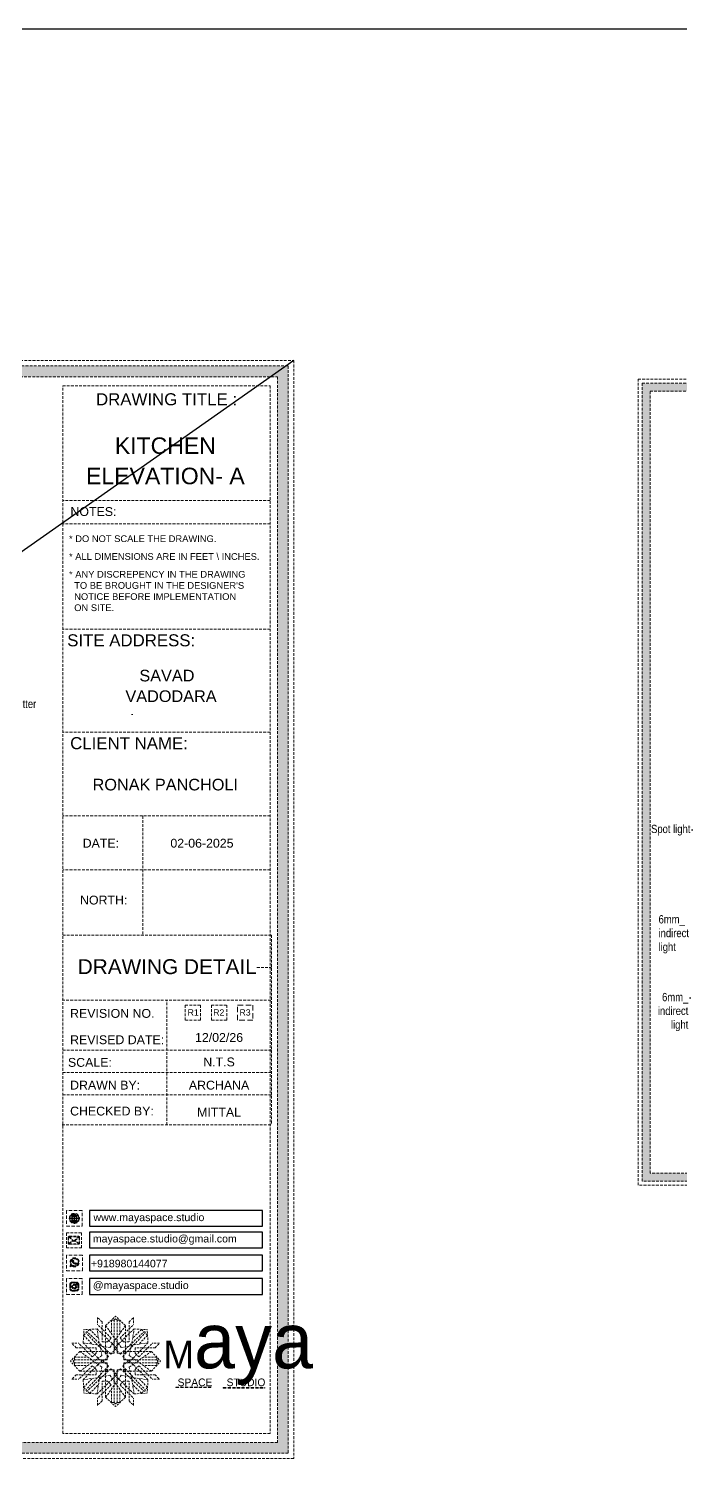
# Model space of a CAD drawing. Header units: millimetres. Extents: x 56222 to 3066687, y -650199 to -121287.
# Drawn here: x 140287 to 140524, y -185494 to -184967 of the extents above; entities that cross this region are included whole.
import ezdxf
from ezdxf import colors
from ezdxf.entities.mleader import LeaderData, LeaderLine
from ezdxf.enums import TextEntityAlignment as Align
from ezdxf.math import Vec2, Vec3

# ---------------------------------------------------------------- set-up
doc = ezdxf.new("R2010")
doc.units = ezdxf.units.MM
doc.header["$MEASUREMENT"] = 0
doc.linetypes.add('DASHEDX2', pattern=[1.5, 1, -0.5])
for name, color, linetype, lineweight in [('Dimension', 10, 'DASHEDX2', 20), ('FUR1', 22, 'Continuous', 0), ('FURNITURE', 32, 'Continuous', 9), ('NAME PLATE', 7, 'Continuous', 25), ('Text', 7, 'Continuous', 15), ('XX~SLAB ( BEAM )~ ( DIM )', 7, 'Continuous', 9)]:
    doc.layers.add(name, color=color, linetype=linetype, lineweight=lineweight)
doc.styles.add('Arial', font='arial.ttf')
doc.styles.get("Standard").update_dxf_attribs({"font": 'arial.ttf', "height": 6})
doc.styles.add('style4', font='ARIALN.TTF')

# ---------------------------------------------------------------- blocks, each defined once
blk = doc.blocks.new('FSFSF')
at = {"color": 42, "lineweight": 5, "true_color": 0xe0ac11}
for p, q in [((28593.19, 131.45), (28593.54, 137.71)), ((28599.8, 138.06), (28593.54, 137.71)), ((28596.24, 137.86), (28595.12, 136.69)), ((28596.24, 137.86), (28600.47, 133.65)), ((28601.03, 130), (28599.8, 138.06)), ((28599.8, 138.05), (28608.58, 129.56)), ((28600.03, 143.51), (28600.03, 140.16)), ((28602.15, 141.41), (28600.03, 143.51)), ((28606.47, 133.76), (28600.03, 140.16)), ((28602.15, 141.41), (28602.15, 131.95)), ((28603.86, 139.69), (28608.58, 144.08)), ((28603.86, 126.58), (28603.86, 139.69)), ((28603.86, 139.69), (28608.58, 133.02)), ((28607.9, 142.22), (28606.58, 142.22)), ((28606.58, 142.22), (28606.58, 135.84)), ((28607.9, 142.22), (28608.58, 142.85)), ((28607.9, 142.22), (28607.9, 126.58)), ((28613.31, 139.69), (28608.58, 144.08)), ((28609.27, 142.22), (28608.59, 142.85)), ((28613.31, 139.69), (28608.59, 133.02)), ((28617.37, 138.05), (28608.59, 129.56)), ((28609.27, 142.22), (28609.27, 126.58)), ((28609.27, 142.22), (28610.59, 142.22)), ((28610.59, 142.22), (28610.59, 135.84)), ((28610.7, 133.76), (28617.14, 140.16)), ((28613.31, 126.58), (28613.31, 139.69)), ((28615.02, 141.41), (28617.14, 143.51)), ((28615.02, 141.41), (28615.02, 131.95)), ((28616.14, 130), (28617.37, 138.06)), ((28620.93, 137.86), (28616.7, 133.65)), ((28617.14, 143.51), (28617.14, 140.16)), ((28617.37, 138.06), (28623.63, 137.71)), ((28620.93, 137.86), (28622.05, 136.69)), ((28624, 131.45), (28623.65, 137.71)), ((28587.73, 131.22), (28591.08, 131.22)), ((28589.84, 129.1), (28587.73, 131.22)), ((28597.49, 124.78), (28591.08, 131.22)), ((28593.19, 131.45), (28601.69, 122.67)), ((28601.25, 130.22), (28593.19, 131.45)), ((28593.39, 135), (28594.56, 136.12)), ((28593.39, 135), (28597.6, 130.78)), ((28595.12, 136.69), (28594.53, 136.69)), ((28594.56, 136.12), (28594.56, 136.71)), ((28605.17, 124.98), (28594.56, 136.12)), ((28606.27, 126.08), (28595.12, 136.69)), ((28604.75, 131.95), (28602.15, 131.95)), ((28606.47, 133.76), (28604.75, 131.95)), ((28605.86, 129.18), (28608.58, 133.02)), ((28611.31, 129.18), (28608.59, 133.02)), ((28610.7, 133.76), (28612.42, 131.95)), ((28610.9, 126.08), (28622.05, 136.69)), ((28612.02, 124.98), (28622.62, 136.12)), ((28612.42, 131.95), (28615.02, 131.95)), ((28623.99, 131.45), (28615.5, 122.67)), ((28615.94, 130.22), (28624, 131.45)), ((28623.8, 135), (28619.59, 130.78)), ((28619.7, 124.78), (28626.1, 131.22)), ((28622.05, 136.69), (28622.64, 136.69)), ((28622.62, 136.12), (28622.62, 136.71)), ((28623.8, 135), (28622.62, 136.12)), ((28629.45, 131.22), (28626.1, 131.22)), ((28627.34, 129.1), (28629.45, 131.22)), ((28591.56, 127.39), (28587.17, 122.66)), ((28589.03, 123.35), (28589.03, 124.67)), ((28589.03, 124.67), (28595.4, 124.67)), ((28589.84, 129.1), (28599.29, 129.1)), ((28604.66, 127.39), (28591.56, 127.39)), ((28591.56, 127.39), (28598.23, 122.67)), ((28597.49, 124.78), (28599.29, 126.5)), ((28602.07, 125.39), (28598.23, 122.67)), ((28599.29, 126.5), (28599.29, 129.1)), ((28605.86, 129.18), (28601.03, 130)), ((28602.07, 125.39), (28601.25, 130.22)), ((28605.17, 124.98), (28602.97, 122.67)), ((28603.68, 126.54), (28603.68, 127.39)), ((28604.66, 126.54), (28603.68, 126.54)), ((28604.71, 127.57), (28603.86, 127.57)), ((28607.9, 126.58), (28603.86, 126.58)), ((28604.66, 123.35), (28604.66, 127.39)), ((28604.7, 126.58), (28604.71, 127.57)), ((28606.27, 126.08), (28608.58, 128.27)), ((28607.9, 128.92), (28608.58, 129.56)), ((28607.9, 128.92), (28608.58, 128.27)), ((28609.27, 128.92), (28608.59, 129.56)), ((28609.27, 128.92), (28608.59, 128.27)), ((28610.9, 126.08), (28608.59, 128.27)), ((28609.27, 126.58), (28613.31, 126.58)), ((28611.31, 129.18), (28616.14, 130)), ((28612.02, 124.98), (28614.21, 122.67)), ((28612.46, 126.58), (28612.46, 127.57)), ((28612.46, 127.57), (28613.31, 127.57)), ((28612.52, 123.35), (28612.52, 127.39)), ((28612.52, 127.39), (28625.63, 127.39)), ((28612.52, 126.54), (28613.51, 126.54)), ((28613.51, 126.54), (28613.51, 127.39)), ((28615.12, 125.39), (28615.94, 130.22)), ((28615.12, 125.39), (28618.96, 122.67)), ((28627.34, 129.1), (28617.89, 129.1)), ((28617.89, 126.5), (28617.89, 129.1)), ((28619.7, 124.78), (28617.89, 126.5)), ((28625.63, 127.39), (28618.96, 122.67)), ((28628.16, 124.67), (28621.78, 124.67)), ((28625.63, 127.39), (28630.02, 122.66)), ((28628.16, 123.35), (28628.16, 124.67)), ((28591.56, 117.94), (28587.17, 122.66)), ((28589.03, 123.35), (28588.4, 122.67)), ((28589.03, 121.98), (28588.4, 122.65)), ((28589.03, 123.35), (28604.66, 123.35)), ((28589.03, 121.98), (28604.66, 121.98)), ((28589.03, 121.98), (28589.03, 120.66)), ((28589.03, 120.66), (28595.4, 120.66)), ((28597.49, 120.54), (28591.08, 114.11)), ((28591.56, 117.94), (28598.23, 122.65)), ((28604.66, 117.94), (28591.56, 117.94)), ((28593.19, 113.88), (28601.69, 122.65)), ((28605.17, 120.35), (28594.56, 109.2)), ((28606.27, 119.15), (28595.12, 108.54)), ((28597.49, 120.54), (28599.29, 118.83)), ((28602.07, 119.94), (28598.23, 122.65)), ((28599.29, 118.83), (28599.29, 116.23)), ((28602.07, 119.94), (28601.25, 115.1)), ((28602.33, 123.35), (28601.69, 122.67)), ((28602.33, 121.98), (28601.69, 122.65)), ((28602.33, 123.35), (28602.97, 122.67)), ((28602.33, 121.98), (28602.97, 122.65)), ((28605.17, 120.35), (28602.97, 122.65)), ((28604.66, 118.78), (28603.68, 118.78)), ((28603.68, 118.78), (28603.68, 117.94)), ((28607.9, 118.65), (28603.86, 118.65)), ((28603.86, 118.65), (28603.86, 105.54)), ((28604.71, 117.66), (28603.86, 117.66)), ((28604.66, 121.98), (28604.66, 117.94)), ((28604.7, 118.65), (28604.71, 117.66)), ((28606.27, 119.15), (28608.58, 116.96)), ((28607.9, 103.01), (28607.9, 118.65)), ((28610.9, 119.15), (28608.59, 116.96)), ((28609.27, 118.65), (28613.31, 118.65)), ((28609.27, 103.01), (28609.27, 118.65)), ((28610.9, 119.15), (28622.05, 108.54)), ((28612.02, 120.35), (28614.21, 122.65)), ((28612.02, 120.35), (28622.62, 109.2)), ((28612.46, 118.65), (28612.46, 117.66)), ((28612.46, 117.66), (28613.31, 117.66)), ((28628.16, 123.35), (28612.52, 123.35)), ((28612.52, 121.98), (28612.52, 117.94)), ((28628.16, 121.98), (28612.52, 121.98)), ((28612.52, 118.78), (28613.51, 118.78)), ((28612.52, 117.94), (28625.63, 117.94)), ((28613.31, 118.65), (28613.31, 105.54)), ((28613.51, 118.78), (28613.51, 117.94)), ((28614.85, 123.35), (28614.21, 122.67)), ((28614.85, 121.98), (28614.21, 122.65)), ((28614.85, 123.35), (28615.5, 122.67)), ((28614.85, 121.98), (28615.5, 122.65)), ((28615.12, 119.94), (28618.96, 122.65)), ((28615.12, 119.94), (28615.94, 115.1)), ((28623.99, 113.88), (28615.5, 122.65)), ((28619.7, 120.54), (28617.89, 118.83)), ((28617.89, 118.83), (28617.89, 116.23)), ((28625.63, 117.94), (28618.96, 122.65)), ((28619.7, 120.54), (28626.1, 114.11)), ((28628.16, 120.66), (28621.78, 120.66)), ((28625.63, 117.94), (28630.02, 122.66)), ((28628.16, 123.35), (28628.78, 122.67)), ((28628.16, 121.98), (28628.78, 122.65)), ((28628.16, 121.98), (28628.16, 120.66)), ((28589.84, 116.23), (28587.73, 114.11)), ((28587.73, 114.11), (28591.08, 114.11)), ((28589.84, 116.23), (28599.29, 116.23)), ((28601.25, 115.1), (28593.19, 113.87)), ((28593.19, 113.87), (28593.54, 107.62)), ((28593.39, 110.32), (28597.6, 114.55)), ((28593.39, 110.32), (28594.56, 109.2)), ((28596.24, 107.37), (28600.47, 111.58)), ((28599.8, 107.17), (28608.58, 115.67)), ((28601.03, 115.23), (28599.8, 107.17)), ((28606.47, 111.47), (28600.03, 105.07)), ((28605.86, 116.05), (28601.03, 115.23)), ((28602.15, 103.82), (28602.15, 113.27)), ((28604.75, 113.27), (28602.15, 113.27)), ((28603.86, 105.54), (28608.58, 112.21)), ((28606.47, 111.47), (28604.75, 113.27)), ((28605.86, 116.05), (28608.58, 112.21)), ((28607.9, 116.31), (28608.58, 116.96)), ((28607.9, 116.31), (28608.58, 115.67)), ((28609.27, 116.31), (28608.59, 116.96)), ((28609.27, 116.31), (28608.59, 115.67)), ((28611.31, 116.05), (28608.59, 112.21)), ((28617.37, 107.17), (28608.59, 115.67)), ((28613.31, 105.54), (28608.59, 112.21)), ((28610.7, 111.47), (28612.42, 113.27)), ((28610.7, 111.47), (28617.14, 105.07)), ((28611.31, 116.05), (28616.14, 115.23)), ((28612.42, 113.27), (28615.02, 113.27)), ((28615.02, 103.82), (28615.02, 113.27)), ((28615.94, 115.1), (28624, 113.87)), ((28616.14, 115.23), (28617.37, 107.17)), ((28620.93, 107.37), (28616.7, 111.58)), ((28627.34, 116.23), (28617.89, 116.23)), ((28623.8, 110.32), (28619.59, 114.55)), ((28623.8, 110.32), (28622.62, 109.2)), ((28624, 113.87), (28623.65, 107.62)), ((28629.45, 114.11), (28626.1, 114.11)), ((28627.34, 116.23), (28629.45, 114.11)), ((28599.8, 107.17), (28593.54, 107.52)), ((28595.12, 108.54), (28594.53, 108.54)), ((28594.56, 109.2), (28594.56, 108.61)), ((28596.24, 107.37), (28595.12, 108.54)), ((28600.03, 101.71), (28600.03, 105.07)), ((28602.15, 103.82), (28600.03, 101.71)), ((28603.86, 105.54), (28608.58, 101.15)), ((28606.58, 103.01), (28606.58, 109.38)), ((28613.31, 105.54), (28608.58, 101.15)), ((28610.59, 103.01), (28610.59, 109.38)), ((28615.02, 103.82), (28617.14, 101.71)), ((28617.14, 101.71), (28617.14, 105.07)), ((28617.37, 107.17), (28623.63, 107.52)), ((28620.93, 107.37), (28622.05, 108.54)), ((28622.05, 108.54), (28622.64, 108.54)), ((28622.62, 109.2), (28622.62, 108.61)), ((28607.9, 103.01), (28606.58, 103.01)), ((28607.9, 103.01), (28608.58, 102.38)), ((28609.27, 103.01), (28608.59, 102.38)), ((28609.27, 103.01), (28610.59, 103.01))]:
    blk.add_line(p, q, dxfattribs=at)
blk = doc.blocks.new('hgwg')
at = {"layer": 'Dimension', "true_color": 0xd39e00}
h = blk.add_hatch(color=42, dxfattribs=at)
h.dxf.hatch_style = 1
h.paths.add_polyline_path([(27505.71, 45.05), (27494.27, 45.05), (27494.27, 44.9), (27505.71, 44.9)])
h = blk.add_hatch(color=42, dxfattribs=at)
h.dxf.hatch_style = 1
h.paths.add_polyline_path([(27523.3, 44.9), (27509.68, 44.9), (27509.68, 44.75), (27523.3, 44.75)])
at = {"layer": 'Dimension', "color": 42, "true_color": 0xd39e00}
for p, q in [((27494.27, 45.05), (27505.71, 45.05)), ((27494.27, 44.9), (27494.27, 45.05)), ((27494.27, 44.9), (27505.71, 44.9)), ((27505.71, 45.05), (27505.71, 44.9)), ((27509.68, 44.9), (27523.3, 44.9)), ((27509.68, 44.9), (27509.68, 44.75)), ((27509.68, 44.75), (27523.3, 44.75)), ((27523.3, 44.75), (27523.3, 44.9))]:
    blk.add_line(p, q, dxfattribs=at)
at = {"layer": 'Dimension', "color": 42, "true_color": 0xd39e00, "attachment_point": 1}
for s, width, insert, char_height in [('{\\fCinzel|b0|i0|c0|p2;\\H1.5x;M\\fAmsterdam One|b0|i0|c0|p2;\\H2x;aya}', 85.3277, (27490.17, 69.17), 6), ('{\\fCinzel|b0|i0|c0|p0;SPACE     STUDIO}', 66.129, (27494.83, 47.86), 2.5)]:
    blk.add_mtext_dynamic_manual_height_columns(s, width=width, gutter_width=30, heights=[0], dxfattribs=dict(at, insert=insert, char_height=char_height))
blk = doc.blocks.new('aggerg')
at = {"layer": 'Dimension', "color": 42, "true_color": 0xd39e00}
blk.add_lwpolyline([(-1.41, 1.41), (1.41, 1.41), (1.41, -1.41), (-1.41, -1.41)], close=True, dxfattribs=at)
at = {"layer": 'NAME PLATE', "lineweight": 0, "insert": (-0.03, 0.62), "char_height": 1.151, "width": 2.2458, "attachment_point": 2, "style": 'Arial'}
blk.add_mtext('R3', dxfattribs=at)
blk = doc.blocks.new('QEGW4TG')
at = {"layer": 'Dimension', "true_color": 0x000000}
h = blk.add_hatch(color=18, dxfattribs=at)
h.dxf.hatch_style = 1
h.paths.add_polyline_path([(2.69, 1.93, 0.170513), (2.95, 1.97, 0.190337), (3.11, 2.18, 0.316231), (3.07, 2.28), (2.79, 2.37, 0.273721), (2.69, 2.34, 0.040749), (2.63, 2.27, -0.441282), (2.53, 2.25, -0.11828), (2.06, 2.64, -0.441282), (2.07, 2.74, 0.040749), (2.13, 2.81, 0.290083), (2.14, 2.92), (2.01, 3.18, 0.316231), (1.91, 3.2, 0.190337), (1.73, 3, 0.170513), (1.72, 2.74, 0.252784)], flags=0)
h.paths.add_polyline_path([(1.19, 1.98), (1.03, 1.3, 0.550912), (1.11, 1.23), (1.75, 1.39, 6.344125)])
h.paths.add_polyline_path([(1.81, 1.7), (1.4, 1.6), (1.5, 2.03, -9.071339)], flags=16)
h.paths.add_polyline_path([(3.11, 2.16, -0.17811), (2.95, 1.97, -0.170513), (2.69, 1.93, -0.252784), (1.72, 2.74, -0.170513), (1.73, 3, -0.17811), (1.89, 3.19, -0.370089), (2.01, 3.18), (2.14, 2.92, -0.307185), (2.13, 2.8, -0.041087), (2.06, 2.73, 0.321676), (2.05, 2.65, 0.126524), (2.55, 2.24, 0.312216), (2.62, 2.26, -0.041087), (2.68, 2.34, -0.290673), (2.79, 2.37), (3.07, 2.28, -0.370089)], flags=0)
h = blk.add_hatch(color=18, dxfattribs=at)
h.dxf.hatch_style = 1
h.paths.add_polyline_path([(2.79, 2.37, 0.273721), (2.69, 2.34, 0.040749), (2.63, 2.27, -0.441282), (2.53, 2.25, -0.11828), (2.06, 2.64, -0.441282), (2.07, 2.74, 0.040749), (2.13, 2.81, 0.290083), (2.14, 2.92), (2.01, 3.18, 0.316231), (1.91, 3.2, 0.190337), (1.73, 3, 0.170513), (1.72, 2.74, 0.252784), (2.69, 1.93, 0.170513), (2.95, 1.97, 0.190337), (3.11, 2.18, 0.316231), (3.07, 2.28)])
for p, q in [((1.19, 1.98), (1.03, 1.3)), ((1.1, 1.23), (1.75, 1.39)), ((1.5, 2.03), (1.4, 1.6)), ((1.4, 1.6), (1.81, 1.7)), ((2.01, 3.18), (2.14, 2.92)), ((3.07, 2.28), (2.8, 2.36))]:
    blk.add_line(p, q)
blk.add_lwpolyline([(0, 0), (4.68, 0), (4.68, 4.68), (0, 4.68)], close=True)
for centre, radius, start, end in [((1.09, 1.29), 0.0598, 164.8483, 282.1458), ((2.39, 2.56), 1.34, 241.4727, 205.6422), ((2.39, 2.56), 1.04, 235.9962, 210.8333), ((2.09, 2.87), 0.39, 159.7007, 198.4072), ((2.96, 3.23), 1.33, 201.4218, 258.1669), ((2.07, 2.87), 0.364, 118.9685, 159.3648), ((1.94, 3.12), 0.0896, 41.8985, 123.1344), ((2.11, 2.68), 0.066, 135.9932, 224.8892), ((1.67, 3.16), 0.586, 312.4617, 321.8728), ((3.12, 3.42), 1.31, 216.5455, 243.5279), ((2.05, 2.87), 0.104, 320.3924, 28.6971), ((2.57, 2.3), 0.066, 234.2482, 323.1441), ((3.11, 1.94), 0.586, 137.2645, 146.6756), ((2.76, 2.27), 0.104, 70.4402, 138.745), ((2.75, 2.31), 0.39, 260.7301, 299.4366), ((2.76, 2.29), 0.364, 299.7725, 340.1688), ((3.03, 2.2), 0.0896, 336.0029, 57.2388)]:
    blk.add_arc(centre, radius, start, end)
blk = doc.blocks.new('ASGERG')
at = {"layer": 'Dimension', "true_color": 0x000000}
h = blk.add_hatch(color=18, dxfattribs=at)
h.dxf.hatch_style = 1
h.paths.add_polyline_path([(0.99, 1.7, 0.353872), (1.69, 1.03), (2.96, 1.03, 0.353872), (3.66, 1.7), (3.66, 2.99, 0.353872), (2.96, 3.67), (1.69, 3.67, 0.353872), (0.99, 2.99)])
h.paths.add_polyline_path([(1.27, 2.97, -0.353872), (1.72, 3.4), (2.94, 3.4, -0.353872), (3.38, 2.97), (3.38, 1.72, -0.353872), (2.94, 1.3), (1.72, 1.3, -0.353872), (1.27, 1.72)], flags=16)
h.paths.add_polyline_path([(3.02, 2.35, -1), (1.64, 2.35, -1)], flags=0)
h.paths.add_polyline_path([(2.74, 2.35, -1), (1.92, 2.35, -1)], flags=0)
h.paths.add_polyline_path([(2.86, 3.02, -1), (3.19, 3.02, -1)], flags=0)
h.paths.add_polyline_path([(1.64, 2.35, 1), (3.02, 2.35, 1)], flags=0)
h = blk.add_hatch(color=18, dxfattribs=at)
h.dxf.hatch_style = 1
h.paths.add_polyline_path([(1.64, 2.35, 1), (3.02, 2.35, 1)])
h.paths.add_polyline_path([(2.74, 2.35, -1), (1.92, 2.35, -1)], flags=16)
h = blk.add_hatch(color=18, dxfattribs=at)
h.dxf.hatch_style = 1
h.paths.add_polyline_path([(3.19, 3.02, 1), (2.86, 3.02, 1)])
for p, q in [((0.99, 2.99), (0.99, 1.7)), ((1.27, 2.97), (1.27, 1.72)), ((1.69, 3.67), (2.96, 3.67)), ((1.69, 1.03), (2.96, 1.03)), ((2.94, 3.4), (1.72, 3.4)), ((2.94, 1.3), (1.72, 1.3)), ((3.38, 2.97), (3.38, 1.72)), ((3.66, 2.99), (3.66, 1.7))]:
    blk.add_line(p, q)
blk.add_lwpolyline([(0, 0), (4.68, 0), (4.68, 4.68), (0, 4.68)], close=True)
for centre, radius in [((2.33, 2.35), 0.694), ((2.33, 2.35), 0.414), ((3.02, 3.02), 0.168)]:
    blk.add_circle(centre, radius)
for centre, radius, start, end in [((1.76, 2.89), 0.778, 94.8631, 172.8127), ((1.76, 1.8), 0.778, 187.1873, 265.1369), ((1.76, 2.91), 0.491, 94.8631, 172.8127), ((1.76, 1.78), 0.491, 187.1873, 265.1369), ((2.9, 2.91), 0.491, 7.1873, 85.1369), ((2.9, 1.78), 0.491, 274.8631, 352.8127), ((2.89, 2.89), 0.778, 7.1873, 85.1369), ((2.89, 1.8), 0.778, 274.8631, 352.8127)]:
    blk.add_arc(centre, radius, start, end)
blk = doc.blocks.new('DTGWEGEARG')
at = {"layer": 'Dimension', "true_color": 0x000000}
h = blk.add_hatch(color=18, dxfattribs=at)
h.dxf.hatch_style = 1
h.paths.add_polyline_path([(3.83, 2.34, 1), (0.85, 2.34, 1)])
h.paths.add_polyline_path([(2.51, 1.01, 0.105795), (2.96, 1.58, -0.055205), (3.3, 1.41, -0.169822)], flags=16)
h.paths.add_polyline_path([(2.41, 1.12), (2.41, 1.69, -0.058279), (2.81, 1.63, -0.103353)], flags=16)
h.paths.add_polyline_path([(2.26, 1.13, -0.101741), (1.87, 1.63, -0.057171), (2.26, 1.69)], flags=16)
h.paths.add_polyline_path([(2.17, 1.01, -0.169822), (1.38, 1.41, -0.055205), (1.72, 1.58, 0.105795)], flags=16)
h.paths.add_polyline_path([(3.02, 1.72, 0.081336), (3.13, 2.27), (3.68, 2.27, -0.152069), (3.4, 1.52, 0.05687)], flags=16)
h.paths.add_polyline_path([(2.87, 1.77, 0.061945), (2.41, 1.84), (2.41, 2.27), (2.98, 2.27, -0.081344)], flags=16)
h.paths.add_polyline_path([(2.26, 1.84, 0.060923), (1.8, 1.77, -0.081344), (1.7, 2.27), (2.26, 2.27)], flags=16)
h.paths.add_polyline_path([(1.66, 1.72, 0.05687), (1.28, 1.52, -0.152069), (1, 2.27), (1.55, 2.27, 0.081336)], flags=16)
h.paths.add_polyline_path([(2.41, 2.42), (2.41, 2.83, 0.061945), (2.87, 2.91, -0.080009), (2.98, 2.42)], flags=16)
h.paths.add_polyline_path([(3.13, 2.42, 0.080116), (3.02, 2.96, 0.05687), (3.4, 3.16, 0.028258), (3.3, 3.27, -0.055205), (2.96, 3.1, 0.105795), (2.51, 3.67, -0.36029), (3.68, 2.42)], flags=16)
h.paths.add_polyline_path([(2.26, 2.42), (1.7, 2.42, -0.080009), (1.8, 2.91, 0.060923), (2.26, 2.84)], flags=16)
h.paths.add_polyline_path([(1.55, 2.42), (1, 2.42, -0.150466), (1.28, 3.16, 0.05687), (1.66, 2.96, 0.080116)], flags=16)
h.paths.add_polyline_path([(2.41, 2.98), (2.41, 3.56, -0.103353), (2.81, 3.05, -0.058279)], flags=16)
h.paths.add_polyline_path([(2.26, 2.99, -0.057171), (1.87, 3.05, -0.101741), (2.26, 3.55)], flags=16)
h.paths.add_polyline_path([(1.72, 3.1, -0.055205), (1.38, 3.27, -0.169822), (2.17, 3.67, 0.105795)], flags=16)
blk.add_lwpolyline([(0, 0), (4.68, 0), (4.68, 4.68), (0, 4.68)], close=True)
at = {"layer": 'Dimension', "color": 18, "true_color": 0x000000}
for p, q in [((1, 2.42), (1.55, 2.42)), ((1, 2.27), (1.55, 2.27)), ((1.7, 2.42), (2.26, 2.42)), ((1.7, 2.27), (2.26, 2.27)), ((2.26, 3.55), (2.26, 2.99)), ((2.26, 2.84), (2.26, 2.42)), ((2.26, 2.27), (2.26, 1.84)), ((2.26, 1.69), (2.26, 1.13)), ((2.41, 3.56), (2.41, 2.98)), ((2.41, 2.83), (2.41, 2.42)), ((2.41, 2.42), (2.98, 2.42)), ((2.41, 2.27), (2.98, 2.27)), ((2.41, 2.27), (2.41, 1.84)), ((2.41, 1.69), (2.41, 1.12)), ((3.13, 2.42), (3.68, 2.42)), ((3.13, 2.27), (3.68, 2.27))]:
    blk.add_line(p, q, dxfattribs=at)
blk.add_circle((2.34, 2.34), 1.49, dxfattribs=at)
for centre, radius, start, end in [((2.34, 2.34), 1.34, 142.3819, 176.6093), ((2.34, 2.34), 1.34, 183.0315, 217.6181), ((2.34, 4.74), 1.9, 236.1399, 249.1595), ((2.34, -0.06), 1.9, 110.8405, 123.8601), ((2.34, 2.34), 1.34, 97.3549, 135.9073), ((2.34, 4.74), 1.75, 236.7417, 249.3811), ((2.34, -0.06), 1.75, 110.6189, 123.2583), ((2.34, 2.34), 1.34, 224.0927, 262.6451), ((3.28, 2.34), 1.73, 159.0567, 177.3789), ((3.28, 2.34), 1.73, 182.3435, 200.9433), ((3.28, 2.34), 1.58, 158.8325, 177.1302), ((3.28, 2.34), 1.58, 182.5658, 201.1675), ((3.28, 2.34), 1.73, 129.9301, 154.0867), ((3.28, 2.34), 1.73, 205.9133, 230.0699), ((2.34, 4.74), 1.9, 253.6799, 267.6253), ((2.34, -0.06), 1.9, 92.3747, 106.3201), ((3.28, 2.34), 1.58, 130.1073, 153.3446), ((2.34, 4.74), 1.75, 254.3336, 267.422), ((2.34, -0.06), 1.75, 92.578, 105.6664), ((3.28, 2.34), 1.58, 206.6554, 229.8927), ((1.4, 2.34), 1.58, 26.6554, 50.2584), ((2.34, 4.74), 1.75, 272.3248, 285.6664), ((2.34, 4.74), 1.9, 272.1415, 286.3201), ((2.34, -0.06), 1.9, 73.6799, 87.8585), ((2.34, -0.06), 1.75, 74.3336, 87.6752), ((1.4, 2.34), 1.58, 309.7416, 333.3446), ((2.34, 2.34), 1.34, 3.3907, 82.6451), ((1.4, 2.34), 1.73, 25.9133, 50.0699), ((1.4, 2.34), 1.73, 309.9301, 334.0867), ((2.34, 2.34), 1.34, 277.3549, 315.9073), ((1.4, 2.34), 1.58, 2.8698, 21.1675), ((1.4, 2.34), 1.58, 338.8325, 357.4342), ((2.34, 4.74), 1.75, 290.6189, 303.2583), ((2.34, -0.06), 1.75, 56.7417, 69.3811), ((2.34, 4.74), 1.9, 290.8405, 303.8601), ((1.4, 2.34), 1.73, 2.6211, 20.9433), ((1.4, 2.34), 1.73, 339.0567, 357.6565), ((2.34, -0.06), 1.9, 56.1399, 69.1595), ((2.34, 2.34), 1.34, 322.3819, 356.9685)]:
    blk.add_arc(centre, radius, start, end, dxfattribs=at)

msp = doc.modelspace()

# ---------------------------------------------------------------- hatches: boundary and pattern name
at = {"layer": 'Dimension', "true_color": 0xd39e00}
h = msp.add_hatch(color=42, dxfattribs=at)
h.paths.add_polyline_path([(139818.93, -185089.38), (139818.93, -185485.05), (140381.07, -185485.05), (140381.07, -185089.38)])
h.paths.add_polyline_path([(139822.87, -185093.32), (140377.12, -185093.32), (140377.12, -185481.11), (139822.87, -185481.11)], flags=16)
h = msp.add_hatch(color=42, dxfattribs=at)
h.paths.add_polyline_path([(140509.9, -185095.66), (140509.9, -185386.07), (140922.49, -185386.07), (140922.49, -185095.66)])
h.paths.add_polyline_path([(140512.79, -185098.56), (140919.59, -185098.56), (140919.59, -185383.18), (140512.79, -185383.18)], flags=16)
at = {"layer": 'Dimension', "true_color": 0x000000}
h = msp.add_hatch(color=18, dxfattribs=at)
h.dxf.hatch_style = 1
h.paths.add_polyline_path([(140304.65, -185409.04, 0.414214), (140305.07, -185408.62), (140305.07, -185406.53, 0.414214), (140304.65, -185406.11), (140301.33, -185406.11, 0.414214), (140300.91, -185406.53), (140300.91, -185408.62, 0.414214), (140301.33, -185409.04)])
h.paths.add_polyline_path([(140303.3, -185407.78), (140304.84, -185408.81, -0.198912), (140304.65, -185408.88), (140301.33, -185408.88, -0.198912), (140301.14, -185408.81), (140302.68, -185407.78), (140302.99, -185408.07)], flags=16)
h.paths.add_polyline_path([(140302.99, -185407.85), (140301.3, -185406.27, -0.028783), (140301.33, -185406.27), (140304.65, -185406.27, -0.028783), (140304.68, -185406.27)], flags=16)
h.paths.add_polyline_path([(140303.42, -185407.67), (140304.84, -185406.34, -0.202482), (140304.92, -185406.53), (140304.92, -185408.62, -0.043076), (140304.91, -185408.67)], flags=16)
h.paths.add_polyline_path([(140302.56, -185407.67), (140301.07, -185408.67, -0.043076), (140301.07, -185408.62), (140301.07, -185406.53, -0.202482), (140301.14, -185406.34)], flags=16)
at = {"layer": 'FURNITURE', "lineweight": 20, "true_color": 0x636466}
h = msp.add_hatch(dxfattribs=at)
h.set_pattern_fill('AR-CONC', color=251)
h.set_pattern_definition([(50, (10749.6415, -203738.9746), (7.17260183, -0.62752135), [0.75, -8.25]), (355, (10749.6415, -203738.975), (-1.38751334, 7.52192134), [0.6, -6.6]), (100.4514445, (10750.239, -203739.027), (5.78508847, 6.8943999), [0.6374019, -7.0114211]), (46.1842, (10749.6415, -203736.975), (10.6724133, -1.6551928), [1.125, -12.375]), (96.6356355, (10750.531, -203737.113), (9.34661946, 9.741186), [0.9561034, -10.5171376]), (351.184164, (10749.642, -203736.975), (9.34661945, 9.741186), [0.9, -9.9]), (21, (10750.6415, -203737.4746), (5.96907052, -4.0261889), [0.75, -8.25]), (326, (10750.6415, -203737.475), (2.4331533, 7.25150045), [0.6, -6.6]), (71.451445, (10751.139, -203737.81), (8.40222377, 3.22531153), [0.6374019, -7.0114211]), (37.5, (10749.6415, -203738.9746), (0.121598553, 3.32893854), [0, -6.52, 0, -6.7, 0, -6.625]), (7.5, (10749.6415, -203738.9746), (2.63069537, 3.94411712), [0, -3.82, 0, -6.37, 0, -2.525]), (327.5, (10747.4115, -203738.9746), (5.33822436, -0.22554872), [0, -2.5, 0, -7.8, 0, -10.35]), (317.5, (10746.4115, -203738.9746), (5.8318617, 1.00104982), [0, -3.25, 0, -5.18, 0, -7.35])])
h.paths.add_polyline_path([(140327.19, -185216.26), (140322.67, -185216.26), (140322.67, -185216.3)])
h.paths.add_polyline_path([(140208.22, -185202.26), (140208.23, -185184.26), (140169.67, -185184.26), (140169.67, -185202.26), (140178.67, -185202.26), (140178.66, -185202.27)])
h = msp.add_hatch(dxfattribs=at)
h.set_pattern_fill('AR-CONC', color=251)
h.set_pattern_definition([(50, (10827.151, -203738.9746), (7.17260183, -0.62752135), [0.75, -8.25]), (355, (10827.151, -203738.975), (-1.38751334, 7.52192134), [0.6, -6.6]), (100.4514445, (10827.7484, -203739.027), (5.78508847, 6.8943999), [0.6374019, -7.0114211]), (46.1842, (10827.151, -203736.975), (10.6724133, -1.6551928), [1.125, -12.375]), (96.6356355, (10828.04, -203737.113), (9.34661946, 9.741186), [0.9561034, -10.5171376]), (351.184164, (10827.151, -203736.975), (9.34661945, 9.741186), [0.9, -9.9]), (21, (10828.151, -203737.4746), (5.96907052, -4.0261889), [0.75, -8.25]), (326, (10828.151, -203737.475), (2.4331533, 7.25150045), [0.6, -6.6]), (71.451445, (10828.648, -203737.81), (8.40222377, 3.22531153), [0.6374019, -7.0114211]), (37.5, (10827.1507, -203738.9746), (0.121598553, 3.32893854), [0, -6.52, 0, -6.7, 0, -6.625]), (7.5, (10827.1507, -203738.9746), (2.63069537, 3.94411712), [0, -3.82, 0, -6.37, 0, -2.525]), (327.5, (10824.9207, -203738.9746), (5.33822436, -0.22554872), [0, -2.5, 0, -7.8, 0, -10.35]), (317.5, (10823.9207, -203738.9746), (5.8318617, 1.00104982), [0, -3.25, 0, -5.18, 0, -7.35])])
h.paths.add_polyline_path([(140404.7, -185216.26), (140400.18, -185216.26), (140400.18, -185216.3)])
h.paths.add_polyline_path([(140279.07, -185202.26), (140279.09, -185184.26), (140240.54, -185184.26), (140240.54, -185202.26), (140256.18, -185202.26), (140256.16, -185202.27)])

# ---------------------------------------------------------------- linework, layer by layer
at = {"color": 18, "true_color": 0x000000, "elevation": 0.26}
for points in [[(140308.7, -185402.48), (140371.68, -185402.48), (140371.68, -185396.72), (140308.7, -185396.72)], [(140308.7, -185410.34), (140371.68, -185410.34), (140371.68, -185404.58), (140308.7, -185404.58)], [(140308.73, -185418.72), (140371.68, -185418.72), (140371.68, -185412.96), (140308.73, -185412.96)], [(140308.7, -185427.3), (140371.68, -185427.3), (140371.68, -185421.54), (140308.7, -185421.54)]]:
    msp.add_lwpolyline(points, close=True, dxfattribs=at)
at = {"layer": 'Dimension', "color": 42, "true_color": 0xd39e00}
for p, q in [((140374.45, -185138.31, 0.26), (140298.92, -185138.31, 0.26)), ((140374.45, -185146.82, 0.26), (140298.92, -185146.82, 0.26)), ((140374.45, -185185.21, 0.26), (140298.92, -185185.21, 0.26)), ((140374.45, -185222.65, 0.26), (140298.92, -185222.65, 0.26)), ((140374.45, -185253.15, 0.26), (140298.92, -185253.15, 0.26)), ((140328.14, -185253.15, 0.26), (140328.14, -185296.52, 0.26)), ((140374.45, -185272.78, 0.26), (140298.92, -185272.78, 0.26)), ((140374.91, -185296.52, 0.26), (140298.68, -185296.52, 0.26)), ((140374.91, -185296.52, 0.26), (140374.91, -185365.56, 0.26)), ((140369.65, -185308.35, 0.26), (140374.91, -185308.35, 0.26)), ((140298.68, -185320.19, 0.26), (140374.91, -185320.19, 0.26)), ((140336.8, -185365.56, 0.26), (140336.8, -185320.19, 0.26)), ((140374.91, -185338.34, 0.26), (140298.68, -185338.34, 0.26)), ((140374.91, -185346.51, 0.26), (140298.68, -185346.51, 0.26)), ((140374.91, -185354.68, 0.26), (140298.68, -185354.68, 0.26)), ((140298.68, -185365.56, 0.26), (140374.91, -185365.56, 0.26))]:
    msp.add_line(p, q, dxfattribs=at)
at = {"layer": 'Dimension', "color": 18, "true_color": 0x000000}
for p, q in [((140300.91, -185406.53, 0.26), (140300.91, -185408.62, 0.26)), ((140301.07, -185406.53, 0.26), (140301.07, -185408.62, 0.26)), ((140301.07, -185408.67, 0.26), (140302.56, -185407.67, 0.26)), ((140301.14, -185406.34, 0.26), (140302.56, -185407.67, 0.26)), ((140301.14, -185408.81, 0.26), (140302.68, -185407.78, 0.26)), ((140301.3, -185406.27, 0.26), (140302.99, -185407.85, 0.26)), ((140301.33, -185406.11, 0.26), (140304.65, -185406.11, 0.26)), ((140301.33, -185406.27, 0.26), (140304.65, -185406.27, 0.26)), ((140302.68, -185407.78, 0.26), (140302.99, -185408.07, 0.26)), ((140302.99, -185407.85, 0.26), (140304.68, -185406.27, 0.26)), ((140302.99, -185408.07, 0.26), (140303.3, -185407.78, 0.26)), ((140304.84, -185408.81, 0.26), (140303.3, -185407.78, 0.26)), ((140303.42, -185407.67, 0.26), (140304.84, -185406.34, 0.26)), ((140304.91, -185408.67, 0.26), (140303.42, -185407.67, 0.26)), ((140304.92, -185406.53, 0.26), (140304.92, -185408.62, 0.26)), ((140305.07, -185406.53, 0.26), (140305.07, -185408.62, 0.26)), ((140301.33, -185408.88, 0.26), (140304.65, -185408.88, 0.26)), ((140301.33, -185409.04, 0.26), (140304.65, -185409.04, 0.26))]:
    msp.add_line(p, q, dxfattribs=at)
at = {"layer": 'Dimension', "color": 42, "true_color": 0xd39e00, "elevation": 0.26}
for points in [[(139816.96, -185087.4), (140383.04, -185087.4), (140383.04, -185487.03), (139816.96, -185487.03)], [(139818.93, -185089.38), (140381.07, -185089.38), (140381.07, -185485.05), (139818.93, -185485.05)], [(139822.87, -185093.32), (140377.12, -185093.32), (140377.12, -185481.11), (139822.87, -185481.11)], [(140298.92, -185477.86), (140298.92, -185096.57), (140374.45, -185096.57), (140374.45, -185477.86)], [(140508.45, -185094.21), (140923.94, -185094.21), (140923.94, -185387.52), (140508.45, -185387.52)], [(140509.9, -185095.66), (140922.49, -185095.66), (140922.49, -185386.07), (140509.9, -185386.07)], [(140512.79, -185098.56), (140919.59, -185098.56), (140919.59, -185383.18), (140512.79, -185383.18)], [(140343.54, -185321.95), (140349.11, -185321.95), (140349.11, -185327.51), (140343.54, -185327.51)], [(140353.07, -185321.95), (140358.64, -185321.95), (140358.64, -185327.51), (140353.07, -185327.51)]]:
    msp.add_lwpolyline(points, close=True, dxfattribs=at)
at = {"layer": 'Dimension', "elevation": 0.26}
msp.add_lwpolyline([(140300.25, -185410.38), (140305.73, -185410.38), (140305.73, -185404.91), (140300.25, -185404.91)], close=True, dxfattribs=at)
at = {"layer": 'Dimension', "color": 18, "true_color": 0x000000}
for centre, radius, start, end in [((140301.33, -185406.53, 0.26), 0.419, 90, 180), ((140301.33, -185408.62, 0.26), 0.419, 180, 270), ((140301.33, -185406.53, 0.26), 0.262, 134.2135, 180), ((140301.33, -185408.62, 0.26), 0.262, 180, 189.8662), ((140301.33, -185406.53, 0.26), 0.262, 90, 96.5948), ((140304.65, -185406.53, 0.26), 0.419, 0, 90), ((140304.65, -185406.53, 0.26), 0.262, 83.4052, 90), ((140304.65, -185408.62, 0.26), 0.419, 270, 0), ((140304.65, -185406.53, 0.26), 0.262, 0, 45.7865), ((140304.65, -185408.62, 0.26), 0.262, 350.1338, 0), ((140301.33, -185408.62, 0.26), 0.262, 225, 270), ((140304.65, -185408.62, 0.26), 0.262, 270, 315)]:
    msp.add_arc(centre, radius, start, end, dxfattribs=at)
at = {"layer": 'FUR1', "color": 242, "lineweight": 30, "true_color": 0xcd2027}
msp.add_line((140383.04, -185087.4, 0.26), (139822.87, -185481.11, 0.26), dxfattribs=at)
at = {"layer": 'XX~SLAB ( BEAM )~ ( DIM )', "color": 3, "lineweight": 30}
msp.add_lwpolyline([(139732.46, -184966.74), (142065.68, -184966.74), (142065.68, -185767.3), (139732.46, -185767.3)], close=True, dxfattribs=at)

# ---------------------------------------------------------------- block references
at = {"layer": 'Dimension', "xscale": 1.230649161866879, "yscale": 1.230649161866879, "zscale": 1.230649161866879}
msp.add_blockref('DTGWEGEARG', (140300.28, -185402.48, 0.26), dxfattribs=at)
at = {"layer": 'Dimension', "color": 42, "true_color": 0xd39e00}
for name, p, xscale, yscale, zscale in [('QEGW4TG', (140300.31, -185418.72, 0.26), 1.230649161866879, 1.230649161866879, 1.230649161866879), ('ASGERG', (140300.28, -185427.3, 0.26), 1.230649161866879, 1.230649161866879, 1.230649161866879), ('FSFSF', (118414.78, -185545.53, 0.26), 0.7656228456530056, 0.7656228456530056, 0.7656228456530056), ('hgwg', (109620.64, -185511.35, 0.26), 1.117304996931142, 1.117304996931142, 1.117304996931142)]:
    msp.add_blockref(name, p, dxfattribs=dict(at, xscale=xscale, yscale=yscale, zscale=zscale))
at = {"layer": 'NAME PLATE', "xscale": 1.972607291894203, "yscale": 1.972607291894203, "zscale": 1.972607291894203}
msp.add_blockref('aggerg', (140365.38, -185324.73, 0.26), dxfattribs=at)

# ---------------------------------------------------------------- texts
at = {"color": 18, "true_color": 0x000000, "char_height": 2.7517, "attachment_point": 1}
for s, width, gutter_width, insert in [('www.mayaspace.studio', 18.4788, 15.46, (140310.12, -185397.85, 0.26)), ('mayaspace.studio@gmail.com', 11.5284, 9.64, (140309.9, -185405.61, 0.26)), ('+918980144077', 44.9553, 9.64, (140309.19, -185414.66, 0.26)), ('@mayaspace.studio', 11.5284, 9.64, (140309.9, -185422.57, 0.26))]:
    msp.add_mtext_dynamic_manual_height_columns(s, width=width, gutter_width=gutter_width, heights=[0], dxfattribs=dict(at, insert=insert))
at = {"layer": 'NAME PLATE', "style": 'Arial'}
for s, height, p in [('DRAWING TITLE : ', 4.3821, (140337.58, -185103.7, 0.26)), ('KITCHEN', 6, (140336.29, -185121.38, 0.26)), ('ELEVATION- A', 6, (140336.31, -185132.41, 0.26)), ('NOTES:', 3.22, (140310.12, -185143.98, 0.26)), ('SITE ADDRESS:', 4.3821, (140323.86, -185191.42, 0.26)), (' SAVAD ', 4.236, (140336.87, -185204.18, 0.06)), ('VADODARA', 4.236, (140338.36, -185211.67, 0.06)), ('CLIENT NAME:', 4.3821, (140323.06, -185228.86, 0.26)), ('RONAK PANCHOLI    ', 4.2361, (140339.56, -185243.86, 0.06)), ('DATE:', 3.22, (140312.82, -185264.67, 0.26)), ('02-06-2025', 3.22, (140349.62, -185264.67, 0.26)), ('NORTH:', 3.22, (140313.85, -185285.37, 0.26)), ('DRAWING DETAIL', 5.4177, (140336.98, -185310.7, 0.26)), ('REVISION NO.', 3.2198, (140316.98, -185326.61, 0.26)), ('REVISED DATE: ', 3.2198, (140319.36, -185336.21, 0.26)), ('SCALE:', 3.22, (140308.83, -185344.44, 0.26)), ('DRAWN BY:', 3.22, (140314.36, -185352.72, 0.26)), ('ARCHANA', 3.22, (140355.85, -185352.73, 0.26)), ('CHECKED BY:', 3.2198, (140316.86, -185362.16, 0.26)), ('MITTAL', 3.22, (140355.85, -185362.59, 0.26))]:
    msp.add_text(s, height=height, dxfattribs=at).set_placement(p, align=Align.CENTER)
for s, p in [('R1', (140344.4, -185325.78, 0.26)), ('R2', (140353.72, -185325.78, 0.26))]:
    msp.add_text(s, height=2.27, dxfattribs=at).set_placement(p)
at = {"layer": 'NAME PLATE', "char_height": 2.4352, "width": 94.0851, "attachment_point": 1, "style": 'Arial'}
for s, insert in [('* DO NOT SCALE THE DRAWING.', (140301.22, -185151.03, 0.26)), ('* ALL DIMENSIONS ARE IN FEET \\\\ INCHES.', (140301.22, -185157.51, 0.26)), ("* ANY DISCREPENCY IN THE DRAWING \\P  TO BE BROUGHT IN THE DESIGNER'S\\P  NOTICE BEFORE IMPLEMENTATION \\P  ON SITE.", (140301.22, -185163.98, 0.26))]:
    msp.add_mtext(s, dxfattribs=dict(at, insert=insert))
at = {"layer": 'NAME PLATE', "lineweight": 0, "char_height": 3.22, "attachment_point": 2, "style": 'Arial'}
for s, insert, width in [('12/02/26', (140355.85, -185332.15, 0.26), 27.9032), ('N.T.S', (140355.85, -185341.06, 0.26), 6.2841)]:
    msp.add_mtext(s, dxfattribs=dict(at, insert=insert, width=width))

# ---------------------------------------------------------------- leaders
at = {"layer": 'Text', "color": 1, "lineweight": 0, "ltscale": 20}
ml = msp.add_multileader_mtext('Standard', dxfattribs=at)
ml.set_content('Shutter', color=1, style='style4')
ml.set_leader_properties()
ml.build(insert=Vec2(0, 0))
ml.multileader.update_dxf_attribs({"dogleg_length": 2.02, "arrow_head_size": 2})
ctx = ml.context
ctx.base_point, ctx.char_height, ctx.arrow_head_size, ctx.landing_gap_size, ctx.plane_origin = Vec3(140277.81, -185212.38, 0.13), 3, 2, 0.4, Vec3(140210.7, -185212.38, 0.13)
notes = []
notes.append((ctx, [(0, (1, 1, 0), (140269.07, -185212.38, 0.13), (1, 0), 8.74, [(0, [(140264.84, -185212.38, 0.13)], 0, [])])]))
ctx.mtext.insert = Vec3(140278.21, -185210.86, 0.13)
ml = msp.add_multileader_mtext('Standard', dxfattribs=at)
ml.set_content('Spot light', color=1, style='style4')
ml.set_leader_properties()
ml.build(insert=Vec2(0, 0))
ml.multileader.update_dxf_attribs({"dogleg_length": 2.02, "arrow_head_size": 2})
ctx = ml.context
ctx.base_point, ctx.char_height, ctx.arrow_head_size, ctx.landing_gap_size, ctx.plane_origin = Vec3(140512.93, -185258.31, 0.13), 3, 2, 0.4, Vec3(140596.98, -185255.85, 0.13)
ctx.text_align_type = 2
notes.append((ctx, [(0, (1, 1, 0), (140537.29, -185258.31, 0.13), (-1, 0), 9.41, [(0, [(140550.26, -185249.52, 0.13)], 0, [])])]))
ctx.mtext.insert, ctx.mtext.alignment = Vec3(140527.48, -185256.37, 0.13), 3
ml = msp.add_multileader_mtext('Standard', dxfattribs=at)
ml.set_content('6mm_\\Pindirect \\Plight', color=1, style='style4')
ml.set_leader_properties()
ml.build(insert=Vec2(0, 0))
ml.multileader.update_dxf_attribs({"dogleg_length": 2.02, "arrow_head_size": 2})
ctx = ml.context
ctx.base_point, ctx.char_height, ctx.arrow_head_size, ctx.landing_gap_size, ctx.plane_origin = Vec3(140515.48, -185291.21, 0.13), 3, 2, 0.4, Vec3(140565.86, -185289.21, 0.13)
notes.append((ctx, [(0, (1, 1, 0), (140553.21, -185291.21, 0.13), (-1, 0), 26.09, [(0, [(140567.66, -185282.01, 0.13)], 0, [])])]))
ctx.mtext.insert = Vec3(140515.88, -185289.26, 0.13)
ml = msp.add_multileader_mtext('Standard', dxfattribs=at)
ml.set_content('6mm_\\Pindirect \\Plight', color=1, style='style4')
ml.set_leader_properties()
ml.build(insert=Vec2(0, 0))
ml.multileader.update_dxf_attribs({"dogleg_length": 2.02, "arrow_head_size": 2})
ctx = ml.context
ctx.base_point, ctx.char_height, ctx.arrow_head_size, ctx.landing_gap_size, ctx.plane_origin = Vec3(140515.48, -185319.5, 0.13), 3, 2, 0.4, Vec3(140565.86, -185317.5, 0.13)
ctx.text_align_type = 2
notes.append((ctx, [(0, (1, 1, 0), (140553.21, -185319.5, 0.13), (-1, 0), 26.09, [(0, [(140566.33, -185310.3, 0.13)], 0, [])])]))
ctx.mtext.insert, ctx.mtext.alignment = Vec3(140526.71, -185317.56, 0.13), 3
for ctx, leaders in notes:
    for number, flags, end, landing, length, lines in leaders:
        leader = LeaderData()
        leader.index, (leader.has_last_leader_line, leader.has_dogleg_vector, leader.attachment_direction) = number, flags
        leader.last_leader_point, leader.dogleg_vector, leader.dogleg_length = Vec3(end), Vec3(landing), length
        for number, points, colour, breaks in lines:
            line = LeaderLine()
            line.index, line.vertices, line.color, line.breaks = number, Vec3.list(points), colors.encode_raw_color(colour), breaks
            leader.lines.append(line)
        ctx.leaders.append(leader)

doc.saveas('drawing.dxf')
